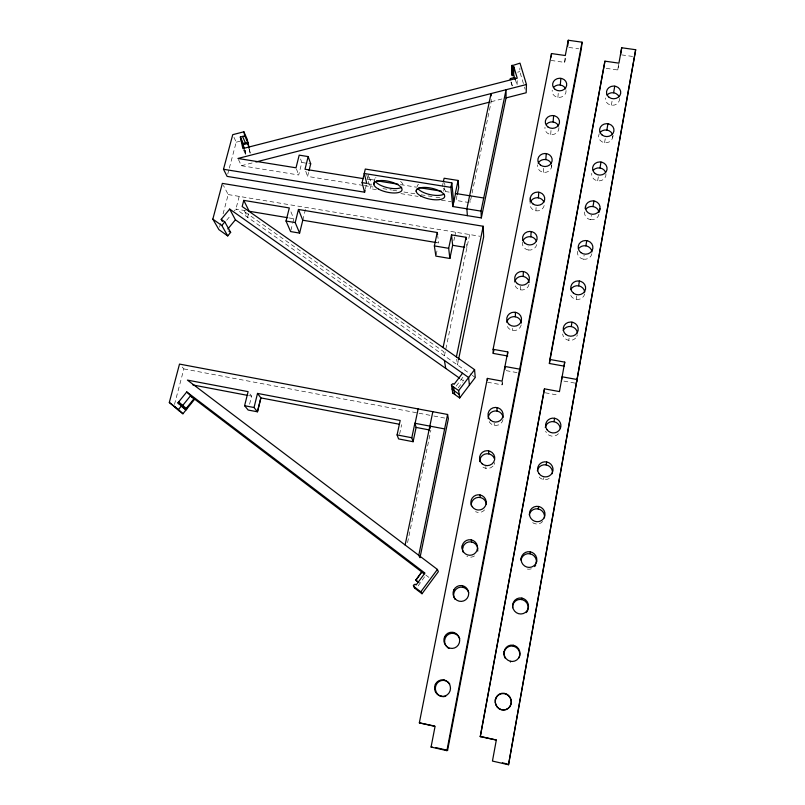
<?xml version="1.0" encoding="UTF-8"?>
<svg xmlns="http://www.w3.org/2000/svg" width="805" height="805" viewBox="0 0 805 805"><rect width="100%" height="100%" fill="white"/><g stroke="black" fill="none" stroke-linecap="round" stroke-linejoin="round"><path stroke-width="0.6" stroke-dasharray="4.03 3.02" d="M517.192 80.591L517.102 85.41L515.401 79.735M512.684 330.463L512.725 328.299M523.411 83.589L519.799 71.625L519.889 67.992M520.553 289.87L520.684 286.308M536.683 244.549A7.215 6.712 -0.9 0 1 528.291 249.993L528.442 246.904M535.889 210.819L536.09 207.509M543.355 172.32L543.687 167.621M550.69 134.495L551.083 129.514M551.586 167.027L551.787 164.653M557.895 97.325L558.278 92.947M551.012 60.435L564.677 62.398L565.09 57.809M543.516 479.569L543.818 477.697M568.743 340.354L569.105 338.221M576.169 299.39L576.762 295.888M591.866 253.686A7.295 6.762 4 0 1 583.464 259.17L584.148 255.105M584.672 211.957A7.235 6.641 2.9 0 0 590.618 219.654L591.363 215.287M597.652 180.833L598.447 176.174M604.565 142.686L605.41 137.746M611.357 105.203L612.102 100.856M606.205 68.334L617.737 69.985L618.723 64.289M617.737 69.985L618.793 64.118M612.736 137.424L613.128 135.341M487.538 382.224L502.119 384.891L502.592 382.476M564.677 62.398L565.573 57.739M458.206 361.254L457.451 364.947L456.697 359.201M407.561 542.64L430.876 430.242M491.161 99.387L491.211 101.712L470.08 202.709L469.929 200.385M469.627 234.547L444.43 355.78L443.766 351.715L244.921 211.967M453.889 240.574L454.644 237.002M454.895 235.805L455.65 232.232M456.968 195.766L455.972 200.425L468.902 202.518M436.119 254.913L437.407 248.936M399.602 434.177L401.635 424.678M442.337 186.478L443.102 182.946M443.656 191.208L444.41 187.716M365.379 188.984L366.376 184.687M368.821 174.665L367.794 179.032L374.818 180.159A14.46 5.504 13 0 1 376.005 177.513M376.358 189.648L370.22 188.652L371.216 184.355L369.123 175.872M374.164 182L374.929 178.71M249.58 404.251L251.593 396.141L248.101 391.633M363.146 185.412L307.601 176.426L308.707 171.797M302.781 220.228L305.93 207.438M238.441 159.501L241.379 165.719L298.705 174.997L301.835 162.479L299.943 157.247M290.897 230.401L292.638 223.398M292.929 222.23L293.795 218.729L289.75 209.028M248.564 213.677L247.628 217.3L243.824 209.793M239.226 196.39L235.905 209.048L234.366 210.92M219.554 227.211L220.832 222.381M223.076 213.909L228.197 194.569L223.418 185.432M174.484 404.462L183.872 368.921L180.229 364.896M227.745 174.041L229.002 169.322M229.314 168.134L236.217 142.183L233.742 136.81M424.577 576.803L417.403 586.956M456.173 386.108L463.006 377.132L463.459 380.946L460.51 378.853M458.206 387.859L462.714 381.932M226.638 220.278L230.502 215.599M236.217 142.183L241.721 140.774M517.575 72.198L519.799 71.625M243.362 149.639L245.787 154.973L246.924 154.681M241.379 165.719L253.505 162.61M491.211 101.712L502.622 98.784M568.853 47.435L578.785 48.833M621.651 54.891L633.183 56.521M301.835 162.479L310.71 163.898M445.638 191.55L449.21 192.123M366.969 179.223L373.168 180.219M400.427 184.607L416.537 187.193M366.627 183.61L371.216 184.355M364.383 185.613L373.027 187.012M382.898 188.612L391.542 190.01M392.78 190.201L398.948 191.208M403.889 192.003L414.998 193.804M421.166 194.8L434.74 196.994M435.978 197.195L442.146 198.191M400.91 193.623L418.097 196.41M441.432 200.183L451.253 201.773M228.197 194.569L480.152 236.288M245.565 210.658L235.905 209.048L471.287 374.687M288.844 217.903L293.795 218.729M436.209 242.547L438.685 242.959L437.729 235.996M506.154 370.622L517.092 372.614M563.913 381.097L575.001 383.11M545.247 392.79L558.791 395.265M183.872 368.921L417.825 412.995M419.053 413.227L432.597 415.783M433.825 416.014L444.732 418.067M249.148 395.678L251.593 396.141M472.273 375.382L475.242 377.465M425.734 574.971L429.447 577.799M244.016 148.281L246.441 153.614M296.391 168.829L298.705 174.997M305.749 171.284L307.601 176.426M524.458 87.061L525.142 89.345M511.276 82.009L512.624 86.558M510.913 81.959L512.272 86.507M366.688 174.594L370.22 188.652M249.369 149.056L250.395 153.654M249.188 149.227L250.214 153.835M244.951 150.132L245.978 154.781M244.77 150.364L245.787 154.973M444.652 183.007L444.913 185.392M466.628 244.217L466.9 247.678M485.787 466.477L485.928 468.419M494.21 423.078L494.28 425.322M502.099 381.107L502.119 384.891M417.161 186.971A14.54 5.565 12.2 0 1 418.59 184.345M443.384 188.33A14.54 5.565 12.2 0 1 445.316 192.969M400.538 181.447A14.46 5.504 13 0 1 402.802 186.116M503.024 419.556A7.476 7.265 4.4 0 1 488.615 420.552M494.753 462.563A7.547 7.406 9.1 0 1 494.139 464.405M493.063 466.015A7.547 7.406 9.1 0 1 481.098 465.27M484.61 509.897A7.617 7.537 22 0 1 475.524 511.678M474.497 555.933A7.728 7.647 54.1 0 1 466.83 556.396M544.2 205.446A7.154 6.591 -1.4 0 1 535.889 210.819A7.154 6.591 -1.4 0 1 530.103 203.192M529.026 284.356A7.275 6.832 -0.3 0 1 514.606 283.692M566.056 90.532A6.983 6.239 -2.4 0 1 558.811 97.405A6.983 6.239 -2.4 0 1 552.22 90.14M521.227 324.878A7.336 6.963 0.5 0 1 506.697 324.163M558.922 127.613A7.044 6.349 -2.1 0 1 551.606 134.586A7.044 6.349 -2.1 0 1 544.975 127.17M551.667 165.337A7.104 6.47 -1.8 0 1 544.281 172.411A7.104 6.47 -1.8 0 1 537.609 164.854M528.291 249.993A7.215 6.712 -0.9 0 1 522.475 242.204M558.519 433.674A7.587 7.315 15.1 0 1 545.599 431.249M549.231 478.442A7.658 7.446 22 0 1 538.595 476.379M542.741 521.439A7.748 7.567 32.7 0 1 531.884 522.123M531.32 568.803A7.859 7.678 46.3 0 1 525.373 568.38M598.95 214.241A7.235 6.641 2.9 0 1 590.618 219.654M619.508 98.361A7.064 6.289 0.8 0 1 612.283 105.284A7.064 6.289 0.8 0 1 605.511 97.958M584.661 293.835A7.366 6.893 5.4 0 1 570.071 293.161M577.316 334.719A7.426 7.014 7.3 0 1 576.752 336.46M575.716 338.009A7.426 7.014 7.3 0 1 562.615 333.984M612.796 135.753A7.114 6.41 1.4 0 1 604.565 142.686A7.114 6.41 1.4 0 1 599.222 133.7M605.964 173.789A7.175 6.521 2.1 0 1 598.588 180.924A7.175 6.521 2.1 0 1 591.745 173.286M583.464 259.17A7.295 6.762 4 0 1 577.477 251.301"/><path stroke-width="1.21" d="M504.936 369.425L504.936 366.466L519.688 369.143L519.527 373.047M481.33 217.924L506.053 97.908L506.073 89.727L481.018 211.121L481.33 217.924L227.121 176.396L223.498 169.271L232.746 134.666L243.885 131.809L247.216 139.356L249.117 147.909M507.744 353.969L507.764 351.926L493.103 349.3L551.495 53.563L565.301 55.525L568.27 40.25L582.065 42.192L581.27 49.186L447.6 750.32L446.906 750.652L431.067 747.03L435.062 726.402L419.345 722.85L487.357 378.41L502.099 381.107L507.764 351.926M511.698 65.809L512.715 67.167L513.842 66.875L513.721 75.308L512.604 75.6L511.608 74.261L511.698 65.809L520 63.142L526.46 84.505L526.178 92.756L506.053 97.908M511.9 75.247L512.111 65.165M512.604 75.6L512.715 67.167M510.239 79.685L510.259 78.608L514.717 77.461L514.707 78.568L513.721 75.308M515.331 316.778L515.452 312.3M523.159 276.427L523.371 271.537M530.163 202.075L530.384 197.607M530.847 236.781L531.139 231.518M538.404 197.839L538.766 192.204M551.254 57.004L551.495 53.563M545.83 159.571L546.263 153.574M553.115 121.968L553.629 115.628M560.29 84.998L560.874 78.327M567.716 46.086L568.27 40.25M510.461 662.022L510.531 661.287M521.248 557.956L521.056 559.857A7.859 7.678 46.3 0 1 530.072 553.81L530.364 551.838M513.328 646.184L513.439 645.268M544.462 388.845L480.273 736.625L544.462 388.845L559.405 391.572M549.885 359.463L564.748 362.129L564.074 366.124L549.382 363.488L549.885 359.463L604.937 61.16L618.924 63.152L621.712 47.757L635.688 49.719L508.529 764.75L492.449 761.067L496.323 740.026L480.555 736.464M521.781 599.554L521.982 598.105M604.937 61.16L549.382 363.488M585.195 208.636L585.537 206.422M544.432 517.897A7.748 7.567 32.7 0 0 538.203 508.931L538.585 506.466A7.839 7.658 32 0 0 529.901 516.488A7.839 7.658 32 0 0 543.184 519.104A7.839 7.658 32 0 0 538.585 506.466M552.371 473.672A7.658 7.446 22 0 0 546.182 464.898L546.655 461.939M554.011 421.669L554.575 418.258M561.447 380.654L562.081 376.8L577.044 379.507L576.229 383.331M571.248 326.538L571.993 322.141M578.624 285.825L579.439 281.015M585.869 245.847L586.754 240.635M592.983 206.563L593.949 200.978M599.977 167.973L601.003 162.026M606.849 130.048L607.936 123.749M613.601 92.776L614.758 86.145M620.504 54.73L621.712 47.757M559.455 391.612L564.748 362.129M599.564 210.94L599.977 208.737A7.315 6.702 2.8 0 0 590.176 201.29A7.315 6.702 2.8 0 0 588.113 212.741A7.315 6.702 2.8 0 0 599.977 208.737M446.906 750.652L582.065 42.192M635.688 49.719L508.529 764.75M507.724 356.011L493.224 353.405L493.958 349.712M536.714 561.105L536.341 562.977A7.859 7.678 46.3 0 0 530.072 553.81M419.999 557.714L448.365 418.751L447.58 414.464L179.505 364.091L169.312 402.49L182.916 413.79L194.679 399.179L190.483 395.829L181.819 406.575L185.985 409.987M456.395 356.907L483.201 226.265L222.351 183.399L212.832 219.121L218.92 229.636L227.735 235.915L230.653 232.373L224.806 221.898L221.204 219.342L229.677 209.099L468.621 377.515L469.406 385.142M458.458 360.016L483.654 236.871L483.201 226.265M447.58 414.464L418.771 555.319L419.586 556.919M443.082 347.559L466.075 237.294L451.525 234.879L448.677 248.312L449.864 258.475L435.867 256.111L434.368 245.917L437.256 232.514L298.464 209.471L295.214 222.583L299.611 233.098L290.605 231.568L286.027 221.033L289.297 207.952L243.764 200.385L242.164 206.533L474.578 369.666L475.242 377.465L459.675 397.962L452.742 393.031L451.444 384.72L453.074 383.603L454.09 384.317L462.543 373.228M405.126 544.995L432.838 411.697M257.519 393.414L260.88 397.901L257.459 411.828L254.038 407.521L257.519 393.414L400.186 420.482L397.086 434.921L398.586 438.926L413.096 441.714L416.105 427.425L414.867 423.269L444.622 428.914M457.22 194.599L458.699 187.595L458.095 180.461L444.119 178.237L443.354 181.769M413.096 441.714L411.808 437.739L414.867 423.269M415.108 423.319L418.147 408.93M449.864 258.475L452.651 245.294L451.525 234.879M481.018 211.121L452.782 206.533L450.86 187.374L451.826 182.876L365.289 169.05L364.252 173.498L366.778 183.399L362.099 182.644L364.152 173.92M458.095 180.461L455.328 193.442L483.725 198.01M452.782 206.533L455.56 193.472M416.185 191.379L416.668 189.175M373.802 184.536L374.556 181.246M223.498 169.271L364.625 192.204L365.128 190.061M309.009 170.73L310.68 163.828M299.611 233.098L302.781 220.228L298.464 209.471M399.159 424.205L260.88 397.901L257.429 411.788L248.141 410.037L244.599 405.71L248.101 391.633L187.414 380.111L437.407 569.437L438.373 571.641L422.011 593.738L414.847 588.244L413.408 585.356L415.098 584.178L416.135 584.963L424.949 573.09L186.75 391.934L177.915 402.862L179.475 404.351M526.46 84.505L237.948 158.464L296.009 167.802L299.188 155.144L308.164 156.583L305.015 169.251L363.256 178.619M496.323 740.026L480.273 736.625M511.608 74.261L512.02 73.617M422.011 593.738L420.804 591.846L437.407 569.437M418.308 582.277L415.702 580.133L421.85 571.852L424.305 573.713M415.843 580.405L421.85 571.852M452.782 387.527L452.169 389.338L459.182 394.319M459.675 397.962L458.669 390.606L474.578 369.666M194.126 398.596L185.462 409.353L177.915 402.862M182.916 413.79L178.489 409.534L181.598 405.68M227.865 228.942L235.402 219.805L229.677 209.099M227.735 235.915L221.828 225.511L224.806 221.898M431.067 747.03L431.943 746.738M248.936 148.07L247.688 142.425L244.78 135.854L240.323 137.001L243.281 143.552L247.688 142.425L248.101 143.36M255.93 161.986L490.004 102.024M419.345 722.85L434.7 726.09M364.252 173.498L450.86 187.374M376.881 180.813L397.952 184.204M419.013 187.595L441.321 191.188M287.606 217.692L249.188 211.262L243.764 200.385M302.781 220.228L436.209 242.547M452.651 245.294L464.566 247.286M286.027 221.033L295.214 222.583M434.368 245.917L448.677 248.312M192.918 384.981L247.92 395.436M416.105 427.425L429.649 430.001M244.599 405.71L254.038 407.521M397.086 434.921L411.808 437.739M435.555 747.563L447.6 750.32M502.37 762.848L507.261 763.965M440.929 696.194L441.683 696.506M235.402 219.805L459.524 378.159M458.669 390.606L451.575 385.565L451.444 384.72M444.068 680.024L444.783 680.527M212.832 219.121L221.828 225.511M228.882 231.116L230.653 232.373M191.047 396.412L423.873 573.552M415.702 580.133L418.972 582.629M413.529 586.282L420.804 591.846M169.312 402.49L178.489 409.534M178.69 401.906L186.82 408.95M174.816 406.706L179.294 411.003M179.756 404.271L183.6 407.984M186.75 391.934L191.419 396.533M413.408 585.356L414.847 588.244M453.316 632.398L453.909 633.444M221.204 219.342L222.381 221.445M240.544 138.007L244.257 148.05M242.547 136.427L245.465 142.958M248.343 144.457L247.91 143.461L243.492 144.598L243.281 143.552M308.164 156.583L310.71 163.898M462.382 585.688L462.875 587.268M513.842 66.875L517.243 78.186L242.879 148.573L240.323 137.001M514.717 77.461L515.401 79.735M362.099 182.644L364.625 192.204M429.84 426.107L430.353 428.169M462.181 545.941L462.664 547.963M243.885 131.809L244.78 135.854M471.277 539.873L471.66 541.966M444.41 360.449L445.728 368.408M477.425 549.04L477.737 551.033M452.621 392.196L452.742 393.031M453.597 387.004L454.724 394.43M437.256 232.514L437.568 234.829M480.001 494.924L480.283 497.51M451.826 182.876L453.708 202.176M466.075 237.294L466.266 239.598M467.373 215.639L466.87 208.827L491.04 93.581L491.09 95.906M488.565 450.82L488.746 453.879M487.357 378.41L487.448 380.312M493.103 349.3L493.224 353.405M496.967 407.541L497.047 411.053M444.048 194.126A14.54 5.565 12.2 0 1 430.313 194.659A14.54 5.565 12.2 0 1 417.886 188.551M401.655 187.293A14.46 5.504 13 0 1 388.292 187.867A14.46 5.504 13 0 1 375.653 181.749M471.257 505.389A7.617 7.537 22 0 1 478.301 497.379A7.617 7.537 22 0 1 486.441 504.423M448.938 648.428A8.02 7.809 77.4 0 1 447.238 647.24M445.9 645.65A8.02 7.809 77.4 0 1 448.938 634.068A8.02 7.809 77.4 0 1 459.796 638.788M454.946 599.262A7.869 7.728 71.6 0 1 457.944 587.892A7.869 7.728 71.6 0 1 468.711 592.48M462.935 551.938A7.728 7.647 54.1 0 1 468.671 541.956A7.728 7.647 54.1 0 1 477.858 549.03M445.759 696.295A8.181 7.879 80.1 0 1 436.018 691.706A8.181 7.879 80.1 0 1 439.45 681.302A8.181 7.879 80.1 0 1 449.794 684.069M479.81 461.637A7.547 7.406 9.1 0 1 494.461 458.739M488.212 418.691A7.476 7.265 4.4 0 1 495.105 410.942A7.476 7.265 4.4 0 1 503.125 417.664M530.676 201.552A7.154 6.591 -1.4 0 1 537.478 197.748A7.154 6.591 -1.4 0 1 543.878 202.055M514.707 281.921A7.275 6.832 -0.3 0 1 529.116 282.575M553.739 87.202A6.983 6.239 -2.4 0 1 565.653 88.942M546.514 124.191A7.044 6.349 -2.1 0 1 558.519 126.003M506.798 322.342A7.336 6.963 0.5 0 1 521.328 323.057M538.163 163.244A7.104 6.47 -1.8 0 1 544.904 159.481A7.104 6.47 -1.8 0 1 551.264 163.697M523.049 240.534A7.215 6.712 -0.9 0 1 529.921 236.69A7.215 6.712 -0.9 0 1 536.361 241.098M529.277 514.898A7.748 7.567 32.7 0 1 538.203 508.931M512.564 607.755A7.99 7.778 58 0 1 522.787 599.836A7.99 7.778 58 0 1 526.359 612.595M505.379 658.5A8.141 7.859 65.8 0 1 511.276 646.023A8.141 7.859 65.8 0 1 519.044 657.755M535.728 564.899A7.859 7.678 46.3 0 1 534.631 566.579M537.348 470.774A7.658 7.446 22 0 1 546.182 464.898M545.267 427.465A7.587 7.315 15.1 0 1 560.25 428.341M586.221 208.837A7.235 6.641 2.9 0 1 593.909 206.764A7.235 6.641 2.9 0 1 599.011 212.51M607.01 95A7.064 6.289 0.8 0 1 619.075 96.761M570.715 289.649A7.366 6.893 5.4 0 1 584.722 292.034M600.208 132.282A7.114 6.41 1.4 0 1 612.364 134.123M563.269 330.412A7.426 7.014 7.3 0 1 577.386 332.888M593.275 170.227A7.175 6.521 2.1 0 1 605.531 172.129M579.047 248.141A7.295 6.762 4 0 1 586.805 246.058A7.295 6.762 4 0 1 591.927 251.915M378.692 189.185A14.48 5.464 13 0 0 401.816 190.503A14.48 5.464 13 0 0 383.16 180.551A14.48 5.464 13 0 0 378.692 189.185M420.804 195.997A14.55 5.524 12.2 0 0 444.36 197.386A14.55 5.524 12.2 0 0 426.107 187.454A14.55 5.524 12.2 0 0 420.804 195.997M472.193 506.657A7.708 7.627 20.5 0 0 485.485 505.782A7.708 7.627 20.5 0 0 477.989 494.793A7.708 7.627 20.5 0 0 472.193 506.657M444.692 636.654A8.11 7.899 77.5 0 0 452.299 648.417A8.11 7.899 77.5 0 0 458.357 635.9A8.11 7.899 77.5 0 0 444.692 636.654M453.849 589.894A7.959 7.819 71.6 0 0 461.406 601.395A7.959 7.819 71.6 0 0 467.383 589.109A7.959 7.819 71.6 0 0 453.849 589.894M462.06 547.984A7.809 7.738 53.1 0 0 474.145 553.991A7.809 7.738 53.1 0 0 473.199 540.537A7.809 7.738 53.1 0 0 462.06 547.984M482.175 463.821A7.637 7.487 8.4 0 0 494.642 459.605A7.637 7.487 8.4 0 0 484.62 451.092A7.637 7.487 8.4 0 0 482.175 463.821M490.658 420.311A7.567 7.336 4.1 0 0 503.004 416.135A7.567 7.336 4.1 0 0 493.052 407.823A7.567 7.336 4.1 0 0 490.658 420.311M435.364 684.341A8.281 7.97 80.2 0 0 443.012 696.375A8.281 7.97 80.2 0 0 449.15 683.616A8.281 7.97 80.2 0 0 435.364 684.341M517.303 283.601A7.356 6.903 -0.5 0 0 529.298 279.546A7.356 6.903 -0.5 0 0 519.567 271.838A7.356 6.903 -0.5 0 0 517.303 283.601M532.85 203.856A7.235 6.651 -1.5 0 0 544.623 199.882A7.235 6.651 -1.5 0 0 535.033 192.516A7.235 6.651 -1.5 0 0 532.85 203.856M540.417 165.045A7.175 6.531 -1.9 0 0 552.089 161.101A7.175 6.531 -1.9 0 0 542.56 153.896A7.175 6.531 -1.9 0 0 540.417 165.045M555.158 89.425A7.064 6.299 -2.5 0 0 566.629 85.551A7.064 6.299 -2.5 0 0 557.231 78.659A7.064 6.299 -2.5 0 0 555.158 89.425M547.853 126.908A7.114 6.41 -2.2 0 0 559.425 122.994A7.114 6.41 -2.2 0 0 549.956 115.95A7.114 6.41 -2.2 0 0 547.853 126.908M525.142 243.372A7.295 6.772 -1.1 0 0 537.026 239.357A7.295 6.772 -1.1 0 0 527.366 231.82A7.295 6.772 -1.1 0 0 525.142 243.372M509.313 324.566A7.416 7.034 0.3 0 0 521.419 320.481A7.416 7.034 0.3 0 0 511.628 312.592A7.416 7.034 0.3 0 0 509.313 324.566M512.765 604.324A8.08 7.869 57.8 0 0 523.24 613.581A8.08 7.869 57.8 0 0 525.695 599.977A8.08 7.869 57.8 0 0 512.765 604.324M547.008 429.689A7.668 7.396 14.7 0 0 560.21 428.763A7.668 7.396 14.7 0 0 552.572 418.137A7.668 7.396 14.7 0 0 547.008 429.689M504.121 651.587A8.231 7.949 65.7 0 0 514.667 661.066A8.231 7.949 65.7 0 0 517.182 647.19A8.231 7.949 65.7 0 0 504.121 651.587M495.417 700.068A8.292 7.939 70.6 0 0 505.912 709.658A8.292 7.939 70.6 0 0 508.448 695.681A8.292 7.939 70.6 0 0 495.417 700.068M521.147 560.018A7.949 7.768 45.8 0 0 533.463 566.106A7.949 7.768 45.8 0 0 532.326 552.512A7.949 7.768 45.8 0 0 521.147 560.018M538.998 473.571A7.748 7.527 21.4 0 0 552.321 472.676A7.748 7.527 21.4 0 0 544.643 461.818A7.748 7.527 21.4 0 0 538.998 473.571M495.306 699.797A8.392 8.04 70.6 0 0 505.932 709.507A8.392 8.04 70.6 0 0 508.498 695.349A8.392 8.04 70.6 0 0 495.306 699.797M609.123 97.335A7.134 6.349 0.7 0 0 620.675 93.43A7.134 6.349 0.7 0 0 611.076 86.477A7.134 6.349 0.7 0 0 609.123 97.335M573.472 293.181A7.446 6.953 5.2 0 0 585.547 289.106A7.446 6.953 5.2 0 0 575.605 281.317A7.446 6.953 5.2 0 0 573.472 293.181M595.247 173.588A7.255 6.581 2 0 0 606.99 169.614A7.255 6.581 2 0 0 597.26 162.348A7.255 6.581 2 0 0 595.247 173.588M602.251 135.129A7.195 6.47 1.3 0 0 613.893 131.185A7.195 6.47 1.3 0 0 604.233 124.081A7.195 6.47 1.3 0 0 602.251 135.129M580.858 252.599A7.376 6.832 3.9 0 0 592.822 248.554A7.376 6.832 3.9 0 0 582.951 240.947A7.376 6.832 3.9 0 0 580.858 252.599M565.945 334.518A7.507 7.084 7.1 0 0 578.131 330.392A7.507 7.084 7.1 0 0 568.119 322.433A7.507 7.084 7.1 0 0 565.945 334.518"/></g></svg>
